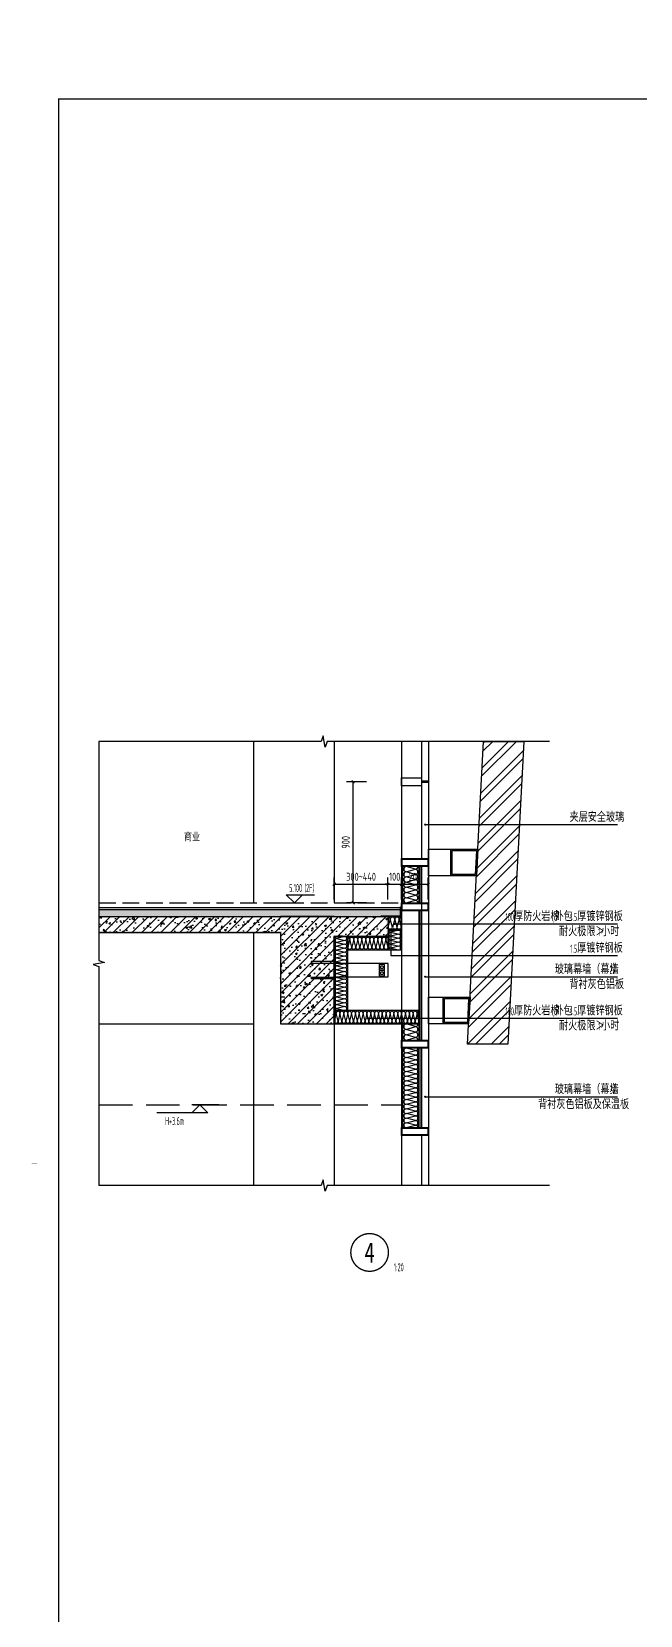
# Model space of a CAD drawing. Extents: x 76956 to 102217, y 21605 to 39570.
# Drawn here: x 76956 to 81483, y 27798 to 39570 of the extents above; entities that cross this region are included whole.
import ezdxf
from ezdxf.enums import TextEntityAlignment as Align

# ---------------------------------------------------------------- set-up
doc = ezdxf.new("R2010")
doc.units = 0
doc.header["$LTSCALE"] = 1000
doc.header["$MEASUREMENT"] = 0
doc.linetypes.add('DASH', pattern=[0.35, 0.25, -0.1])
for name, color, linetype in [('01-标注_尺寸', 124, 'Continuous'), ('01-标注_标高', 200, 'Continuous'), ('01-标注_符号', 200, 'Continuous'), ('02-TEXT_标注', 130, 'Continuous'), ('05-填充_156', 156, 'Continuous'), ('05-填充_天正', 26, 'Continuous'), ('A-C_玻璃幕墙', 140, 'Continuous'), ('A-D_龙骨', 152, 'Continuous'), ('A-STR-面层', 191, 'Continuous'), ('A-SUR_保温', 222, 'Continuous'), ('A-SUR_吊顶', 40, 'Continuous'), ('A-SUR_看线', 231, 'Continuous'), ('A-SUR_面层', 191, 'Continuous'), ('A-TECH_结构', 21, 'Continuous'), ('A-金属背板', 30, 'Continuous'), ('A_STR-砼墙', 51, 'Continuous'), ('A_STR-砼柱', 51, 'Continuous'), ('PUB_WALL', 9, 'Continuous')]:
    doc.layers.add(name, color=color, linetype=linetype)
doc.layers.add('STE1_carbon steel', color=66, linetype='Continuous', lineweight=25)
doc.styles.add('_TCH_DIM', font='ros1.shx', dxfattribs={"width": 0.75, "bigfont": 'jd.shx'})
doc.styles.add('_TCH_DIM_T3', font='ros1.shx', dxfattribs={"width": 0.705882, "bigfont": 'jd.shx'})
doc.styles.add('_TCH_LABEL', font='STXIHEI_0.TTF', dxfattribs={"width": 0.75})
doc.styles.get("Standard").update_dxf_attribs({"font": 'STXIHEI_0.TTF', "width": 0.75})
doc.dimstyles.new('_TCH_ARCH&&20', dxfattribs={"dimtxt": 59.5, "dimasz": 20, "dimexe": 50, "dimexo": 60, "dimgap": 25.25, "dimtad": 1, "dimdec": 0, "dimzin": 0, "dimdsep": 46, "dimtxsty": '_TCH_DIM_T3', "dimblk": 'ARCHTICK', "dimcen": 0.09, "dimclrt": 7, "dimazin": 2, "dimtfac": 1, "dimtdec": 0, "dimtix": 1, "dimtmove": 2, "dimatfit": 3, "dimfxl": 0, "dimtolj": 1, "dimtzin": 0, "dimarcsym": 0})
pattern_1 = [(45, (0, 0), (-35.35534, 35.35534), []), (50, (0, 0), (143.45204, -12.55043), [15, -165]), (355, (0, 0), (-27.75027, 150.43843), [12, -132]), (100.4514, (11.95, -1.05), (115.70188, 137.8879), [12.74804, -140.22842]), (46.1842, (0, 40), (213.4482, -33.1038), [22.5, -247.5]), (96.6356, (17.79, 37.24), (186.93254, 194.82357), [19.12206, -210.3426]), (351.1842, (0, 40), (186.9324, 194.8237), [18, -198]), (21, (20, 30), (119.38141, -80.52378), [15, -165]), (326, (20, 30), (48.66307, 145.03), [12, -132]), (71.4514, (29.95, 23.29), (168.04453, 64.5061), [12.74804, -140.22842]), (37.5, (0, 0), (2.43197, 66.57877), [0, -130.4, 0, -134, 0, -132.5]), (7.5, (0, 0), (52.61391, 78.88234), [0, -76.4, 0, -127.4, 0, -50.5]), (327.5, (-44.6, 0), (106.764487, -4.510974), [0, -50, 0, -156, 0, -207]), (317.5, (-64.6, 0), (116.63723, 20.021), [0, -65, 0, -103.6, 0, -147])]

# ---------------------------------------------------------------- blocks, each defined once
blk = doc.blocks.new('图框-A1')
for points, const_width in [([(0, 0), (841, 0), (841, 594), (0, 594)], 0.05), ([(766, 584), (25, 584), (25, 10), (766, 10)], 0.5)]:
    blk.add_lwpolyline(points, close=True, dxfattribs=dict(const_width=const_width))
at = {"const_width": 0.05}
blk.add_lwpolyline([(420.5, 0), (420.5, 2)], dxfattribs=at)
blk = doc.blocks.new('$LinePat$岩棉板')
at = {"color": 0}
for p, q in [((0, -17), (12, -67)), ((12, -67), (24, -17))]:
    blk.add_line(p, q, dxfattribs=at)
for centre, start, end in [((12, -17), 0, 180), ((0, -67), 270, 0), ((24, -67), 180, 270)]:
    blk.add_arc(centre, 12, start, end, dxfattribs=at)
at = {"layer": 'Defpoints'}
blk.add_point((0, 0.1), dxfattribs=at)
at = {"layer": 'Defpoints', "color": 0}
blk.add_point((24, -84), dxfattribs=at)
blk = doc.blocks.new('*U17')
blk.add_lwpolyline([(0, 100), (550, 100), (550, 0), (0, 0)], close=True)
at = {"color": 8, "xscale": -1.206140349873991, "yscale": 1.188379012465143, "zscale": 1.188379012465143}
for p in [(29, 100), (58, 100), (87, 100), (116, 100), (145, 100), (174, 100), (203, 100), (232, 100), (261, 100), (289, 100), (318, 100), (347, 100), (376, 100), (405, 100), (434, 100), (463, 100), (492, 100), (521, 100), (550, 100)]:
    blk.add_blockref('$LinePat$岩棉板', p, dxfattribs=at)
blk = doc.blocks.new('*U9')
blk.add_lwpolyline([(0, 100), (300, 100), (300, 0), (0, 0)], close=True)
at = {"color": 8, "xscale": -1.249999998958332, "yscale": 1.188379012465143, "zscale": 1.188379012465143}
for p in [(30, 100), (60, 100), (90, 100), (120, 100), (150, 100), (180, 100), (210, 100), (240, 100), (270, 100), (300, 100)]:
    blk.add_blockref('$LinePat$岩棉板', p, dxfattribs=at)
blk = doc.blocks.new('kyuhtr')
for points in [[(0, -30), (200, -30), (200, 30), (0, 30)], [(5, -25), (195, -25), (195, 25), (5, 25)]]:
    blk.add_lwpolyline(points, close=True)
blk = doc.blocks.new('幕墙龙骨')
at = {"const_width": 20}
blk.add_lwpolyline([(-150, 0), (-200, 0)], dxfattribs=at)
blk.add_lwpolyline([(-150, 30), (-150, -30), (0, -30), (0, 30)], close=True)
blk = doc.blocks.new('*U59')
blk.add_lwpolyline([(0, 100), (630, 100), (630, 0), (0, 0)], close=True)
at = {"color": 8, "xscale": -1.193181816753782, "yscale": 1.188379012465143, "zscale": 1.188379012465143}
for p in [(29, 100), (57, 100), (86, 100), (115, 100), (143, 100), (172, 100), (200, 100), (229, 100), (258, 100), (286, 100), (315, 100), (344, 100), (372, 100), (401, 100), (430, 100), (458, 100), (487, 100), (515, 100), (544, 100), (573, 100), (601, 100), (630, 100)]:
    blk.add_blockref('$LinePat$岩棉板', p, dxfattribs=at)
blk = doc.blocks.new('ddd')
at = {"layer": 'STE1_carbon steel', "color": 225}
for p, q in [((172, 65), (172, 53)), ((172, -53), (172, -65))]:
    blk.add_line(p, q, dxfattribs=at)
for points in [[(-400, 50), (-8, 50), (-8, -50), (-400, -50)], [(-8, -100), (0, -100), (0, 100), (-8, 100)]]:
    blk.add_lwpolyline(points, close=True, dxfattribs=at)
at = {"layer": 'STE1_carbon steel', "color": 225, "elevation": 0}
for points in [[(-374, 42), (-334, 42), (-334, 2), (-374, 2)], [(-367, 23), (-361, 12), (-348, 12), (-342, 23), (-348, 33), (-361, 33)], [(-374, -3), (-334, -3), (-334, -43), (-374, -43)], [(-367, -22), (-361, -33), (-348, -33), (-342, -22), (-348, -12), (-361, -12)]]:
    blk.add_lwpolyline(points, close=True, dxfattribs=at)
for points in [[(0, 65), (172, 65)], [(172, 53), (0, 53)], [(172, -53), (0, -53)], [(0, -65), (172, -65)]]:
    blk.add_lwpolyline(points, dxfattribs=at)
blk = doc.blocks.new('*U57')
blk.add_lwpolyline([(0, 100), (146, 100), (146, 0), (0, 0)], close=True)
at = {"color": 8, "xscale": -1.216666665655082, "yscale": 1.188379012465143, "zscale": 1.188379012465143}
for p in [(29, 100), (58, 100), (88, 100), (117, 100), (146, 100)]:
    blk.add_blockref('$LinePat$岩棉板', p, dxfattribs=at)
blk = doc.blocks.new('*U56')
blk.add_lwpolyline([(0, 100), (100, 100), (100, 0), (0, 0)], close=True)
at = {"color": 8, "xscale": -1.388888887847698, "yscale": 1.188379012465143, "zscale": 1.188379012465143}
for p in [(33, 100), (67, 100), (100, 100)]:
    blk.add_blockref('$LinePat$岩棉板', p, dxfattribs=at)
blk = doc.blocks.new('_ArchTick')
at = {"color": 0, "linetype": 'ByBlock', "const_width": 0.4}
blk.add_lwpolyline([(-0.5, -0.5), (0.5, 0.5)], dxfattribs=at)
blk = doc.blocks.new('*D226')
at = {"layer": '01-标注_尺寸', "color": 0, "lineweight": -2, "transparency": 16777216}
for p, q in [((79446, 33994), (79297, 33994)), ((79347, 33094), (79347, 33994)), ((79446, 33094), (79297, 33094))]:
    blk.add_line(p, q, dxfattribs=at)
at = {"layer": 'Defpoints', "color": 0, "transparency": 16777216}
for p in [(79347, 33994), (79506, 33994), (79506, 33094)]:
    blk.add_point(p, dxfattribs=at)
at = {"layer": '01-标注_尺寸', "color": 0, "lineweight": -2, "transparency": 16777216, "xscale": 20, "yscale": 20, "zscale": 20}
for p, rotation in [((79347, 33994), 90), ((79347, 33094), 270)]:
    blk.add_blockref('_ArchTick', p, dxfattribs=dict(at, rotation=rotation))
at = {"layer": '01-标注_尺寸', "color": 7, "transparency": 16777216, "insert": (79292, 33544), "char_height": 59.5, "attachment_point": 5, "rotation": 90, "style": '_TCH_DIM_T3'}
blk.add_mtext('\\A1;900', dxfattribs=at)
blk = doc.blocks.new('*D227')
at = {"layer": '01-标注_尺寸', "color": 0, "lineweight": -2, "transparency": 16777216}
for p, q in [((79206, 33119), (79206, 33283)), ((79206, 33233), (79606, 33233)), ((79606, 33119), (79606, 33283))]:
    blk.add_line(p, q, dxfattribs=at)
at = {"layer": 'Defpoints', "color": 0, "transparency": 16777216}
for p in [(79606, 33233), (79206, 33059), (79606, 33059)]:
    blk.add_point(p, dxfattribs=at)
at = {"layer": '01-标注_尺寸', "color": 0, "lineweight": -2, "transparency": 16777216, "xscale": 20, "yscale": 20, "zscale": 20, "rotation": 180}
blk.add_blockref('_ArchTick', (79206, 33233), dxfattribs=at)
at = {"layer": '01-标注_尺寸', "color": 0, "lineweight": -2, "transparency": 16777216, "xscale": 20, "yscale": 20, "zscale": 20}
blk.add_blockref('_ArchTick', (79606, 33233), dxfattribs=at)
at = {"layer": '01-标注_尺寸', "color": 7, "transparency": 16777216, "insert": (79406, 33288), "char_height": 59.5, "attachment_point": 5, "style": '_TCH_DIM_T3'}
blk.add_mtext('\\A1;300~440', dxfattribs=at)
blk = doc.blocks.new('*D228')
at = {"layer": '01-标注_尺寸', "color": 0, "lineweight": -2, "transparency": 16777216}
for p, q in [((79606, 33233), (79586, 33233)), ((79606, 33119), (79606, 33283)), ((79606, 33233), (79706, 33233)), ((79706, 33119), (79706, 33283)), ((79706, 33233), (79726, 33233))]:
    blk.add_line(p, q, dxfattribs=at)
at = {"layer": 'Defpoints', "color": 0, "transparency": 16777216}
for p in [(79706, 33233), (79606, 33059), (79706, 33059)]:
    blk.add_point(p, dxfattribs=at)
at = {"layer": '01-标注_尺寸', "color": 0, "lineweight": -2, "transparency": 16777216, "xscale": 20, "yscale": 20, "zscale": 20}
blk.add_blockref('_ArchTick', (79606, 33233), dxfattribs=at)
at = {"layer": '01-标注_尺寸', "color": 0, "lineweight": -2, "transparency": 16777216, "xscale": 20, "yscale": 20, "zscale": 20, "rotation": 180}
blk.add_blockref('_ArchTick', (79706, 33233), dxfattribs=at)
at = {"layer": '01-标注_尺寸', "color": 7, "transparency": 16777216, "insert": (79656, 33288), "char_height": 59.5, "attachment_point": 5, "style": '_TCH_DIM_T3'}
blk.add_mtext('\\A1;100', dxfattribs=at)
blk = doc.blocks.new('*D229')
at = {"layer": '01-标注_尺寸', "color": 0, "lineweight": -2, "transparency": 16777216}
for p, q in [((79706, 33119), (79706, 33283)), ((79706, 33233), (79906, 33233)), ((79906, 33119), (79906, 33283))]:
    blk.add_line(p, q, dxfattribs=at)
at = {"layer": 'Defpoints', "color": 0, "transparency": 16777216}
for p in [(79906, 33233), (79706, 33059), (79906, 33059)]:
    blk.add_point(p, dxfattribs=at)
at = {"layer": '01-标注_尺寸', "color": 0, "lineweight": -2, "transparency": 16777216, "xscale": 20, "yscale": 20, "zscale": 20, "rotation": 180}
blk.add_blockref('_ArchTick', (79706, 33233), dxfattribs=at)
at = {"layer": '01-标注_尺寸', "color": 0, "lineweight": -2, "transparency": 16777216, "xscale": 20, "yscale": 20, "zscale": 20}
blk.add_blockref('_ArchTick', (79906, 33233), dxfattribs=at)
at = {"layer": '01-标注_尺寸', "color": 7, "transparency": 16777216, "insert": (79806, 33288), "char_height": 59.5, "attachment_point": 5, "style": '_TCH_DIM_T3'}
blk.add_mtext('\\A1;200', dxfattribs=at)

msp = doc.modelspace()

# ---------------------------------------------------------------- hatches: boundary and pattern name
at = {"layer": '05-填充_156'}
h = msp.add_hatch(dxfattribs=at)
h.set_pattern_fill('金属', color=256, scale=50)
h.set_pattern_definition([(45, (-22258.14, -2882.72), (-88.38835, 88.38835), []), (45, (-22199.22, -2882.72), (-88.38835, 88.38835), [])])
h.paths.add_polyline_path([(80316, 34293.9), (80616.4, 34293.9), (80498.5, 32043.9), (80198, 32043.9)])
at = {"layer": '05-填充_天正'}
h = msp.add_hatch(dxfattribs=at)
h.set_pattern_fill('AR-CONC', color=256, scale=20, style=0)
h.set_pattern_definition([(50, (0, 0), (36.436934, -3.187817), [3.81, -41.91]), (355, (0, 0), (-7.048565, 38.211329), [3.048, -33.528]), (100.451, (3.036, -0.266), (29.3885, 35.023338), [3.238, -35.618]), (46.1842, (0, 10.16), (54.215808, -8.408466), [5.715, -62.865]), (96.6356, (4.52, 9.46), (47.480847, 49.48511), [4.857, -53.427]), (351.184, (0, 10.16), (47.48092, 49.485024), [4.572, -50.292]), (21, (5.08, 7.62), (30.322976, -20.453104), [3.81, -41.91]), (326, (5.08, 7.62), (12.360406, 36.837593), [3.048, -33.528]), (71.4514, (7.607, 5.916), (42.683298, 16.384572), [3.238, -35.618]), (37.5, (0, 0), (0.6177207, 16.9110078), [0, -33.1216, 0, -34.036, 0, -33.655]), (7.5, (0, 0), (13.3639325, 20.036115), [0, -19.4056, 0, -32.3596, 0, -12.827]), (327.5, (-11.328, 0), (27.118119, -1.1457488), [0, -12.7, 0, -39.624, 0, -52.578]), (317.5, (-16.408, 0), (29.625836, 5.085298), [0, -16.51, 0, -26.3144, 0, -37.338])])
h.paths.add_polyline_path([(77456.3, 33043.9), (77456.3, 32993.9), (79706.3, 32993.9), (79706.3, 33043.9)])
h = msp.add_hatch(dxfattribs=at)
h.set_pattern_fill('钢筋混凝土', color=256, scale=20, style=0)
h.set_pattern_definition(pattern_1)
h.paths.add_polyline_path([(78806.3, 32873.9), (78806.3, 32993.9), (77456.3, 32993.9), (77456.3, 32873.9)])
h = msp.add_hatch(dxfattribs=at)
h.set_pattern_fill('钢筋混凝土', color=256, scale=20, style=0)
h.set_pattern_definition(pattern_1)
h.paths.add_polyline_path([(79206.3, 32193.9), (79206.3, 32993.9), (78806.3, 32993.9), (78806.3, 32193.9)])
h = msp.add_hatch(dxfattribs=at)
h.set_pattern_fill('钢筋混凝土', color=256, scale=20, style=0)
h.set_pattern_definition(pattern_1)
h.paths.add_polyline_path([(79206.3, 32993.9), (79206.3, 32843.9), (79606.3, 32843.9), (79606.3, 32993.9)])
at = {"layer": 'A_STR-砼柱'}
for points in [[(78806.3, 32983.9), (79206.3, 32983.9), (79206.3, 32993.9), (78806.3, 32993.9)], [(79206.3, 32853.9), (79196.3, 32853.9), (79196.3, 32203.9), (78816.3, 32203.9), (78816.3, 32883.9), (78806.3, 32883.9), (78806.3, 32193.9), (79206.3, 32193.9)]]:
    msp.add_hatch(color=256, dxfattribs=at).paths.add_polyline_path(points)
at = {"layer": 'PUB_WALL'}
for points in [[(77456.3, 33043.9), (79706.3, 33043.9), (79706.3, 33033.9), (77456.3, 33033.9)], [(77456.3, 32993.9), (79706.3, 32993.9), (79706.3, 33003.9), (77456.3, 33003.9)], [(78806.3, 32983.9), (78806.3, 32993.9), (77456.3, 32993.9), (77456.3, 32983.9)], [(79206.3, 32993.9), (79206.3, 32983.9), (79606.3, 32983.9), (79606.3, 32993.9)], [(79606.3, 32993.9), (79596.3, 32993.9), (79596.3, 32843.9), (79606.3, 32843.9)], [(78806.3, 32873.9), (78806.3, 32883.9), (77456.3, 32883.9), (77456.3, 32873.9)], [(79206.3, 32853.9), (79206.3, 32843.9), (79606.3, 32843.9), (79606.3, 32853.9)]]:
    msp.add_hatch(color=256, dxfattribs=at).paths.add_polyline_path(points)

# ---------------------------------------------------------------- linework, layer by layer
at = {"layer": '01-标注_标高'}
for p, q in [((78770, 33093.9), (78970, 33093.9)), ((78910, 33093.9), (78850, 33153.9)), ((78850, 33153.9), (79060.2, 33153.9)), ((78910, 33093.9), (78970, 33153.9)), ((78207.4, 31593.9), (78147.4, 31533.9)), ((78347.4, 31593.9), (78147.4, 31593.9)), ((78207.4, 31593.9), (78267.4, 31533.9)), ((78267.4, 31533.9), (77887.4, 31533.9))]:
    msp.add_line(p, q, dxfattribs=at)
at = {"layer": '01-标注_符号'}
for p, q in [((79882.8, 33675.4), (80256.3, 33675.4)), ((80256.3, 33675.4), (81312.3, 33675.4)), ((79627.3, 32893.9), (79627.3, 32702.9)), ((79655.5, 32937.9), (80923, 32937.9)), ((80923, 32937.9), (81312.3, 32937.9)), ((79627.3, 32702.9), (81312.3, 32702.9)), ((79882.8, 32544.9), (80256.3, 32544.9)), ((80256.3, 32544.9), (81312.3, 32544.9)), ((79455.5, 32236.9), (80923, 32236.9)), ((80923, 32236.9), (81312.3, 32236.9)), ((79882.8, 31652.4), (80256.3, 31652.4)), ((80256.3, 31652.4), (81312.3, 31652.4))]:
    msp.add_line(p, q, dxfattribs=at)
for points in [[(77456.3, 34293.9), (77456.3, 32666.4), (77498.3, 32651.1), (77414.3, 32636.3), (77456.3, 32621.4), (77456.3, 30993.9)], [(80806.3, 34293.9), (79153.8, 34293.9), (79138.5, 34251.9), (79123.7, 34335.9), (79108.8, 34293.9), (77456.3, 34293.9)], [(80806.3, 30993.9), (79153.8, 30993.9), (79138.5, 30951.9), (79123.7, 31035.9), (79108.8, 30993.9), (77456.3, 30993.9)]]:
    msp.add_lwpolyline(points, dxfattribs=at)
for points, const_width in [([(79878.8, 33675.4, 1), (79886.8, 33675.4, 1)], 8), ([(79627.3, 32897.9, 1), (79627.3, 32889.9, 1)], 8), ([(79651.5, 32937.9, 1), (79659.5, 32937.9, 1)], 8), ([(79878.8, 32544.9, 1), (79886.8, 32544.9, 1)], 8), ([(79451.5, 32236.9, 1), (79459.5, 32236.9, 1)], 8), ([(79878.8, 31652.4, 1), (79886.8, 31652.4, 1)], 8), ([(79609.5, 30495.5, 1), (79329.5, 30495.5, 1)], 10)]:
    msp.add_lwpolyline(points, format="xyb", close=True, dxfattribs=dict(at, const_width=const_width))
at = {"layer": 'A-C_玻璃幕墙'}
for points in [[(79706.3, 34293.9), (79706.3, 30993.9)], [(79856.3, 34293.9), (79856.3, 33423.9)], [(79906.3, 34293.9), (79906.3, 33423.9)], [(79856.3, 33363.9), (79856.3, 32073.9)], [(79906.3, 33363.9), (79906.3, 32073.9)], [(79856.3, 32013.9), (79856.3, 31423.9)], [(79906.3, 32013.9), (79906.3, 31423.9)], [(79706.3, 31363.9), (79706.3, 30993.9)], [(79856.3, 31363.9), (79856.3, 30993.9)], [(79906.3, 31363.9), (79906.3, 30993.9)]]:
    msp.add_lwpolyline(points, dxfattribs=at)
at = {"layer": 'A-STR-面层', "linetype": 'DASH', "ltscale": 0.5}
msp.add_lwpolyline([(77456.3, 33093.9), (79706.3, 33093.9)], dxfattribs=at)
at = {"layer": 'A-STR-面层'}
msp.add_lwpolyline([(77456.3, 33058.9), (79706.3, 33058.9)], dxfattribs=at)
at = {"layer": 'A-SUR_保温'}
for points in [[(79906.3, 33493.9), (80074.4, 33493.9), (80074.4, 33293.9), (79906.3, 33293.9)], [(80074.4, 33493.9), (80274, 33493.9), (80263.5, 33293.9), (80074.4, 33293.9)], [(80084.4, 33483.9), (80263.5, 33483.9), (80254.1, 33303.9), (80084.4, 33303.9)], [(79556.3, 32997.9), (79698.3, 32997.9), (79698.3, 33063.9), (79702.3, 33063.9), (79702.3, 32993.9), (79702.3, 32993.9), (79556.3, 32993.9)], [(79906.3, 32393.9), (80016.8, 32393.9), (80016.8, 32193.9), (79906.3, 32193.9)], [(80016.8, 32393.9), (80216.4, 32393.9), (80205.9, 32193.9), (80016.8, 32193.9)], [(80026.8, 32383.9), (80205.8, 32383.9), (80196.4, 32203.9), (80026.8, 32203.9)], [(79210.3, 32343.9), (79210.3, 32197.9), (79836.3, 32197.9), (79836.3, 32193.9), (79206.3, 32193.9), (79206.3, 32343.9)]]:
    msp.add_lwpolyline(points, close=True, dxfattribs=at)
msp.add_lwpolyline([(79706.3, 33063.9), (79702.3, 33063.9), (79702.3, 32893.9), (79606.3, 32893.9), (79606.3, 32843.9), (79610.3, 32843.9), (79610.3, 32889.9), (79706.3, 32889.9), (79706.3, 33063.9)], dxfattribs=at)
at = {"layer": 'A-SUR_吊顶', "linetype": 'DASH'}
msp.add_lwpolyline([(77456.3, 31593.9), (79706.3, 31593.9)], dxfattribs=at)
at = {"layer": 'A-SUR_看线', "color": 8}
msp.add_lwpolyline([(80316, 34293.9), (80616.4, 34293.9), (80498.5, 32043.9), (80198, 32043.9)], close=True, dxfattribs=at)
at = {"layer": 'A-SUR_面层'}
for p, q in [((77456.3, 33043.9), (79706.3, 33043.9)), ((77456.3, 32993.9), (79706.3, 32993.9))]:
    msp.add_line(p, q, dxfattribs=at)
at = {"layer": 'A-TECH_结构'}
for points in [[(78606.3, 34293.9), (78606.3, 33093.9)], [(79206.3, 34293.9), (79206.3, 33093.9)], [(78606.3, 32873.9), (78606.3, 30993.9)], [(77456.3, 32193.9), (78606.3, 32193.9)], [(79206.3, 32193.9), (79206.3, 30993.9)]]:
    msp.add_lwpolyline(points, dxfattribs=at)
at = {"layer": 'A-金属背板'}
for points in [[(79716.3, 33363.9), (79706.3, 33363.9), (79706.3, 33093.9), (79716.3, 33093.9)], [(79846.3, 33363.9), (79836.3, 33363.9), (79836.3, 33093.9), (79846.3, 33093.9)], [(79846.3, 33033.9), (79836.3, 33033.9), (79836.3, 32073.9), (79846.3, 32073.9)], [(79716.3, 32193.9), (79706.3, 32193.9), (79706.3, 32073.9), (79716.3, 32073.9)], [(79716.3, 32013.9), (79706.3, 32013.9), (79706.3, 31423.9), (79716.3, 31423.9)], [(79846.3, 32013.9), (79831.3, 32013.9), (79831.3, 31423.9), (79846.3, 31423.9)]]:
    msp.add_lwpolyline(points, close=True, dxfattribs=at)
at = {"layer": 'A_STR-砼墙'}
for p, q in [((77456.3, 32993.9), (78806.3, 32993.9)), ((79206.3, 32993.9), (79606.3, 32993.9)), ((79606.3, 32993.9), (79606.3, 32843.9)), ((77456.3, 32873.9), (78806.3, 32873.9)), ((79206.3, 32843.9), (79606.3, 32843.9))]:
    msp.add_line(p, q, dxfattribs=at)
at = {"layer": 'A_STR-砼柱'}
for p, q in [((79206.3, 32993.9), (78806.3, 32993.9)), ((78806.3, 32873.9), (78806.3, 32193.9)), ((79206.3, 32193.9), (79206.3, 32843.9)), ((78806.3, 32193.9), (79206.3, 32193.9))]:
    msp.add_line(p, q, dxfattribs=at)

# ---------------------------------------------------------------- block references
at = {"xscale": 20, "yscale": 20, "zscale": 20, "rotation": 270}
msp.add_blockref('图框-A1', (76956.3, 39569.4), dxfattribs=at)
at = {"color": 8, "yscale": 1.426054814958172, "zscale": 1.426054814958172}
for p, xscale, rotation in [((79716.3, 33325.3), 1.607142855801579, 89.99999999998765), ((79716.3, 33286.7), 1.607142855801579, 89.99999999998765), ((79716.3, 33248.2), 1.607142855801579, 89.99999999998765), ((79716.3, 33209.6), 1.607142855801579, 89.99999999998765), ((79716.3, 33171), 1.607142855801579, 89.99999999998765), ((79716.3, 33132.4), 1.607142855801579, 89.99999999998765), ((79716.3, 33093.9), 1.607142855801579, 89.99999999998765), ((79716.3, 32153.9), 1.666666665278384, 90), ((79716.3, 32113.9), 1.666666665278384, 90), ((79716.3, 32073.9), 1.666666665278384, 90), ((79716.3, 31979.2), 1.446078430168197, 89.99999999998587), ((79716.3, 31944.5), 1.446078430168197, 89.99999999998587), ((79716.3, 31909.8), 1.446078430168197, 89.99999999998587), ((79716.3, 31875.1), 1.446078430168197, 89.99999999998587), ((79716.3, 31840.3), 1.446078430168197, 89.99999999998587), ((79716.3, 31805.6), 1.446078430168197, 89.99999999998587), ((79716.3, 31770.9), 1.446078430168197, 89.99999999998587), ((79716.3, 31736.2), 1.446078430168197, 89.99999999998587), ((79716.3, 31701.5), 1.446078430168197, 89.99999999998587), ((79716.3, 31666.8), 1.446078430168197, 89.99999999998587), ((79716.3, 31632.1), 1.446078430168197, 89.99999999998587), ((79716.3, 31597.4), 1.446078430168197, 89.99999999998587), ((79716.3, 31562.7), 1.446078430168197, 89.99999999998587), ((79716.3, 31528), 1.446078430168197, 89.99999999998587), ((79716.3, 31493.3), 1.446078430168197, 89.99999999998587), ((79716.3, 31458.6), 1.446078430168197, 89.99999999998587), ((79716.3, 31423.9), 1.446078430168197, 89.99999999998587)]:
    msp.add_blockref('$LinePat$岩棉板', p, dxfattribs=dict(at, xscale=xscale, rotation=rotation))
at = {"xscale": -1}
msp.add_blockref('ddd', (79206.3, 32593.9), dxfattribs=at)
at = {"layer": 'A-D_龙骨', "xscale": -1}
for name, p in [('幕墙龙骨', (79706.3, 33993.9)), ('kyuhtr', (79906.3, 33393.9)), ('kyuhtr', (79906.3, 33063.9)), ('kyuhtr', (79906.3, 32043.9)), ('kyuhtr', (79906.3, 31393.9))]:
    msp.add_blockref(name, p, dxfattribs=at)
at = {"layer": 'A-SUR_保温', "xscale": -1}
for name, p, rotation in [('*U56', (79606.3, 32993.9), 180), ('*U17', (79206.3, 32293.9), 270), ('*U9', (79306.3, 32843.9), 180), ('*U57', (79606.3, 32743.9), 270), ('*U59', (79206.3, 32293.9), 180)]:
    msp.add_blockref(name, p, dxfattribs=dict(at, rotation=rotation))

# ---------------------------------------------------------------- texts
at = {"layer": '02-TEXT_标注', "style": '_TCH_DIM'}
for s, height, width, p in [('夹层安全玻璃', 69.46, 0.75, (80956.8, 33696.4)), ('5.100', 59.5, 0.529412, (78870.5, 33174.9)), ('(2F)', 59.5, 0.529412, (78984.7, 33174.9)), ('100', 59.5, 0.529412, (80480.4, 32958.9)), ('厚防火岩棉', 69.46, 0.75, (80543.4, 32958.9)), (',', 59.5, 0.529412, (80834.3, 32958.9)), ('外包', 69.46, 0.75, (80844.8, 32958.9)), ('1.5', 59.5, 0.529412, (80961.2, 32958.9)), ('厚镀锌钢板', 69.46, 0.75, (81013.7, 32958.9)), ('耐火极限＞', 69.46, 0.75, (80878.4, 32846.9)), ('1', 59.5, 0.529412, (81169.4, 32846.9)), ('小时', 69.46, 0.75, (81190.4, 32846.9)), ('1.5', 59.5, 0.529412, (80961.2, 32723.9)), ('厚镀锌钢板', 69.46, 0.75, (81013.7, 32723.9)), ('玻璃幕墙（幕墙', 69.46, 0.75, (80847.4, 32565.9)), ('2', 59.5, 0.529412, (81254.8, 32565.9)), ('）', 69.5, 0.75, (81275.8, 32565.9)), ('背衬灰色铝板', 69.46, 0.75, (80955.5, 32453.9)), ('100', 59.5, 0.529412, (80480.4, 32257.9)), ('厚防火岩棉', 69.46, 0.75, (80543.4, 32257.9)), (',', 59.5, 0.529412, (80834.3, 32257.9)), ('外包', 69.46, 0.75, (80844.8, 32257.9)), ('1.5', 59.5, 0.529412, (80961.2, 32257.9)), ('厚镀锌钢板', 69.46, 0.75, (81013.7, 32257.9)), ('耐火极限＞', 69.46, 0.75, (80878.4, 32145.9)), ('1', 59.5, 0.529412, (81169.4, 32145.9)), ('小时', 69.46, 0.75, (81190.4, 32145.9)), ('玻璃幕墙（幕墙', 69.46, 0.75, (80847.4, 31673.4)), ('3', 59.5, 0.529412, (81254.8, 31673.4)), ('）', 69.5, 0.75, (81275.8, 31673.4)), ('背衬灰色铝板及保温板', 69.46, 0.75, (80722.7, 31561.4)), ('H+3.6m', 59.5, 0.529412, (77948.3, 31442.9)), ('1:20', 59.5, 0.529412, (79649.5, 30355.5))]:
    msp.add_text(s, height=height, dxfattribs=dict(at, width=width)).set_placement(p)
at = {"layer": '02-TEXT_标注', "width": 0.75}
msp.add_text('商业', height=57.09, dxfattribs=at).set_placement((78088.7, 33558.2))
at = {"layer": '02-TEXT_标注', "style": '_TCH_LABEL', "width": 0.91968}
msp.add_text('4', height=149.6, dxfattribs=at).set_placement((79431.2, 30420.7), (79507.8, 30420.7), align=Align.FIT)

# ---------------------------------------------------------------- dimensions: what is measured, and where the dimension line sits
at = {"layer": '01-标注_尺寸'}
for p1, p2, distance, picture, middle in [((79506.3, 33093.9), (79506.3, 33993.9), 158.8, '*D226', (79292.5, 33543.9)), ((79606.3, 33058.9), (79706.3, 33058.9), 174.1, '*D228', (79656.3, 33288)), ((79706.3, 33058.9), (79906.3, 33058.9), 174.1, '*D229', (79806.3, 33288))]:
    dim = msp.add_aligned_dim(p1=p1, p2=p2, distance=distance, dimstyle='_TCH_ARCH&&20', dxfattribs=at)
    dim.commit()
    dim.dimension.update_dxf_attribs({"geometry": picture, "text_midpoint": middle})
dim = msp.add_aligned_dim(p1=(79206.3, 33058.9), p2=(79606.3, 33058.9), distance=174.1, text='300~440', dimstyle='_TCH_ARCH&&20', dxfattribs=at)
dim.commit()
dim.dimension.update_dxf_attribs({"geometry": '*D227', "text_midpoint": (79406.3, 33288)})

doc.saveas('drawing.dxf')
